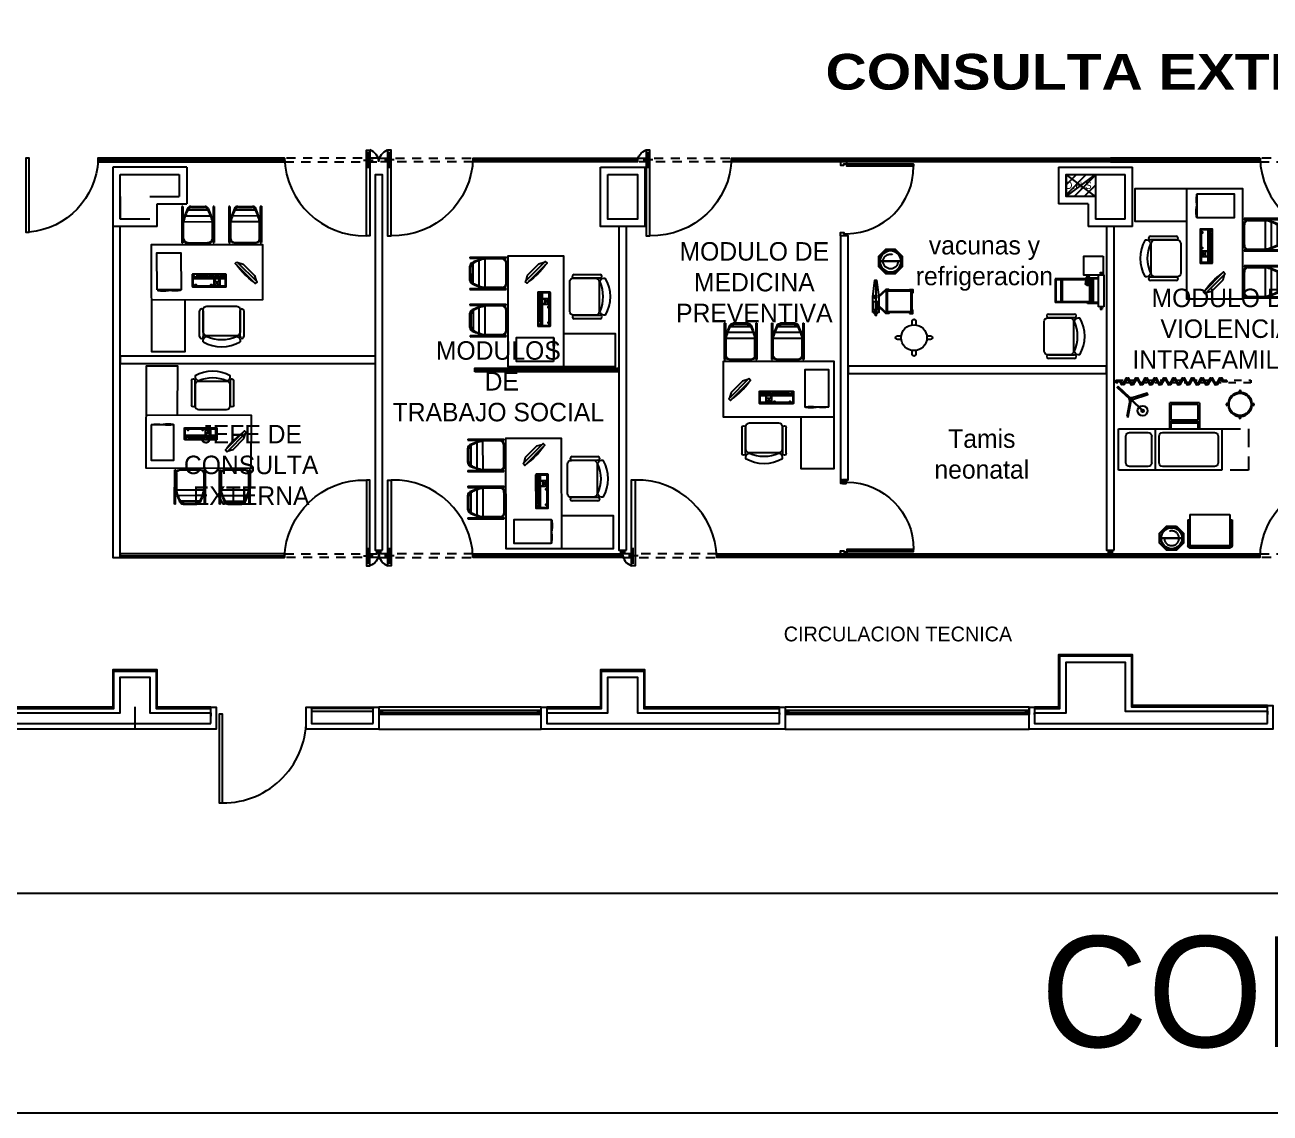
# Model space of a CAD drawing. Header units: millimetres. Extents: x 2523 to 2756, y 378 to 482.
# Drawn here: x 2553.89 to 2570.74, y 378.27 to 392.99 of the extents above; entities that cross this region are included whole.
import ezdxf

# ---------------------------------------------------------------- set-up
doc = ezdxf.new("R2010")
doc.units = ezdxf.units.MM
for name, pattern in [('DASHED', [0.75, 0.5, -0.25]), ('HIDDE50', [0.08, 0.05, -0.03]), ('HIDDEN', [0.375, 0.25, -0.125]), ('HIDDEN2', [0.1875, 0.125, -0.0625])]:
    doc.linetypes.add(name, pattern=pattern)
doc.layers.get('Defpoints').update_dxf_attribs({"color": 8})
for name, color, linetype in [('CANCEL', 6, 'Continuous'), ('MOBILIARIO', 161, 'Continuous'), ('MS', 8, 'Continuous')]:
    doc.layers.add(name, color=color, linetype=linetype)
doc.styles.add('ROMANS', font='romans.shx')
doc.styles.add('STYLE1', font='GOTHIC.TTF')
doc.styles.add('STYLE2', font='GOTHIC.TTF')
doc.styles.add('TEXTOS', font='')
doc.styles.get('TEXTOS').set_extended_font_data('Arial Black')
pattern_1 = [(45.0000016, (3564.86252, -2913.65428), (-0.0673519228, 0.067351919), [])]

# ---------------------------------------------------------------- blocks, each defined once
blk = doc.blocks.new('PP3')
at = {"layer": 'CANCEL'}
blk.add_line((-1.275, 0), (-1.275, 0.05), dxfattribs=at)
at = {"layer": 'CANCEL', "color": 252}
for p, q in [((-0.209, 0.025), (-0.078, 0.025)), ((-0.144, 0.134), (-0.144, -0.084))]:
    blk.add_line(p, q, dxfattribs=at)
at = {"layer": 'CANCEL', "color": 252, "linetype": 'HIDDEN2'}
blk.add_lwpolyline([(0, 0.05), (-1.275, 0.05), (-1.275, 0), (0, 0)], close=True, dxfattribs=at)
at = {"layer": 'CANCEL'}
blk.add_lwpolyline([(-0.12, 0.16), (-0.12, -1), (-0.168, -1), (-0.168, 0.16), (-0.12, 0.16), (-0.12, -0.99)], dxfattribs=at)
blk.add_circle((-0.144, 0.025), 0.00483, dxfattribs=at)
for centre, radius, start, end in [((-0.196, 0.079), 1.079, 181.5376, 271.514), ((-0.177, -0.007), 0.177, 2.4258, 71.2368)]:
    blk.add_arc(centre, radius, start, end, dxfattribs=at)
blk = doc.blocks.new('KK')
at = {"layer": 'CANCEL'}
blk.add_lwpolyline([(-0.025, -0.05), (-0.025, 0), (0.025, 0), (0.025, -0.05)], close=True, dxfattribs=at)
blk.add_solid([(-0.025, -0.05), (-0.025, 0), (0.025, -0.05), (0.025, 0)], dxfattribs=at)
blk = doc.blocks.new('MPASTEUR')
at = {"layer": 'MOBILIARIO'}
for p, q in [((0, -0.275), (0, 0.275)), ((0.015, -0.275), (0.015, 0.275)), ((0.375, 0.3), (0.025, 0.3)), ((0.375, 0.285), (0.025, 0.285)), ((0.03, -0.27), (0.03, 0.27)), ((0.45, 0.27), (0.03, 0.27)), ((0.375, 0.27), (0.375, 0.3)), ((0.45, -0.27), (0.45, 0.27)), ((0.375, -0.285), (0.025, -0.285)), ((0.375, -0.3), (0.025, -0.3)), ((0.45, -0.27), (0.03, -0.27)), ((0.375, -0.3), (0.375, -0.27))]:
    blk.add_line(p, q, dxfattribs=at)
for centre, radius, start, end in [((0.025, 0.275), 0.025, 90, 180), ((0.025, 0.275), 0.01, 90, 180), ((0.025, -0.275), 0.025, 180, 270), ((0.025, -0.275), 0.01, 180, 270)]:
    blk.add_arc(centre, radius, start, end, dxfattribs=at)
blk = doc.blocks.new('CUBETA')
for p, q in [((-0.147, 0.002), (0.148, 0.002)), ((-0.147, -0.002), (0.148, -0.002))]:
    blk.add_line(p, q)
for points in [[(-0.066, 0.162), (-0.161, 0.067), (-0.161, -0.067), (-0.066, -0.161), (0.068, -0.161), (0.163, -0.067), (0.163, 0.067), (0.068, 0.162)], [(-0.065, 0.16), (-0.159, 0.066), (-0.159, -0.066), (-0.065, -0.159), (0.067, -0.159), (0.161, -0.066), (0.161, 0.066), (0.067, 0.16)]]:
    blk.add_lwpolyline(points, close=True)
blk.add_circle((0, 0), 0.147)
at = {"linetype": 'DASHED'}
blk.add_circle((0, 0), 0.1, dxfattribs=at)
for start, end in [(1.0052, 178.9948), (181.0052, 358.9948)]:
    blk.add_arc((0, 0), 0.142, start, end)
blk = doc.blocks.new('35670106')
for p, q in [((-0.02, 0.017), (-0.033, -0.006)), ((-0.003, 0.005), (0.165, 0.118)), ((0, 0), (0.168, 0.113)), ((0, 0.017), (0.004, 0.01)), ((0.008, 0.005), (0.014, -0.005)), ((0.005, -0.022), (-0.023, -0.023))]:
    blk.add_line(p, q)
for points in [[(-0.02, 0.237), (0, 0.237), (0, 0.017), (-0.02, 0.017)], [(-0.205, -0.144), (-0.216, -0.128), (-0.033, -0.006), (-0.023, -0.023)], [(0.005, -0.022), (0.014, -0.004), (0.206, -0.106), (0.197, -0.124)]]:
    blk.add_lwpolyline(points, close=True)
for centre, radius in [((-0.01, -0.003), 0.0102), ((0.177, 0.123), 0.0131)]:
    blk.add_circle(centre, radius)
for centre, radius, start, end in [((0.177, 0.123), 0.0679, 216.7659, 211.9695), ((0.178, 0.123), 0.0174, 223.7468, 204.9465)]:
    blk.add_arc(centre, radius, start, end)
blk = doc.blocks.new('MESUN')
at = {"layer": 'MOBILIARIO'}
for p, q in [((0, 1.76), (-0.56, 1.76)), ((-0.56, 1.76), (-0.56, 0.36)), ((0, 0.36), (0, 1.76)), ((-0.51, 1.61), (-0.51, 1.36)), ((-0.1, 1.66), (-0.46, 1.66)), ((-0.05, 1.36), (-0.05, 1.61)), ((0, 1.26), (-0.56, 1.26)), ((-0.1, 1.31), (-0.46, 1.31)), ((-0.1, 1.21), (-0.46, 1.21)), ((-0.56, 1.065), (-0.91, 1.065)), ((-0.91, 0.665), (-0.91, 1.065)), ((-0.68, 1.045), (-0.89, 1.045)), ((-0.89, 0.685), (-0.89, 1.045)), ((-0.68, 1.045), (-0.68, 0.685)), ((-0.66, 1.065), (-0.66, 0.665)), ((-0.56, 1.045), (-0.64, 1.045)), ((-0.64, 1.045), (-0.64, 0.685)), ((-0.51, 1.16), (-0.51, 0.46)), ((-0.05, 0.46), (-0.05, 1.16)), ((-0.89, 0.685), (-0.68, 0.685)), ((-0.64, 0.685), (-0.56, 0.685)), ((-0.91, 0.665), (-0.56, 0.665)), ((-0.56, 0.36), (0, 0.36)), ((-0.46, 0.41), (-0.1, 0.41))]:
    blk.add_line(p, q, dxfattribs=at)
at = {"layer": 'MOBILIARIO', "linetype": 'HIDDEN'}
for p, q in [((-0.56, 0.36), (-0.56, 0)), ((0, 0), (0, 0.36)), ((-0.56, 0), (0, 0))]:
    blk.add_line(p, q, dxfattribs=at)
at = {"layer": 'MOBILIARIO'}
for centre, start, end in [((-0.46, 1.61), 90, 180), ((-0.1, 1.61), 0, 90), ((-0.46, 1.36), 180, 270), ((-0.1, 1.36), 270, 0), ((-0.46, 1.16), 90, 180), ((-0.1, 1.16), 0, 90), ((-0.46, 0.46), 180, 270), ((-0.1, 0.46), 270, 0)]:
    blk.add_arc(centre, 0.05, start, end, dxfattribs=at)
blk = doc.blocks.new('Banco giratorio')
at = {"layer": 'MOBILIARIO'}
for p, q in [((-0.025, 0.312), (-0.025, 0.339)), ((0, 0.312), (0, 0.339)), ((-0.162, 0.175), (-0.189, 0.175)), ((0.137, 0.175), (0.164, 0.175)), ((-0.162, 0.15), (-0.189, 0.15)), ((-0.025, 0.013), (-0.025, -0.013)), ((0, 0.013), (0, -0.013)), ((0.137, 0.15), (0.164, 0.15))]:
    blk.add_line(p, q, dxfattribs=at)
blk.add_circle((-0.012, 0.163), 0.15, dxfattribs=at)
for centre, radius, start, end in [((-0.012, 0.339), 0.0125, 0, 180), ((-0.189, 0.163), 0.0125, 90, 270), ((-0.012, 0.163), 0.163, 94.386, 175.614), ((-0.012, 0.163), 0.163, 4.386, 85.614), ((0.164, 0.163), 0.0125, 270, 90), ((-0.012, 0.163), 0.163, 184.386, 265.614), ((-0.012, 0.163), 0.163, 274.386, 355.614), ((-0.012, -0.013), 0.0125, 180, 0)]:
    blk.add_arc(centre, radius, start, end, dxfattribs=at)
blk = doc.blocks.new('511.836.0295')
for p, q in [((-0.05, -0.139), (-0.05, 0.211)), ((0, 0.211), (0, -0.139)), ((0.5, -0.139), (0.5, 0.211)), ((0.55, 0.211), (0.55, -0.139))]:
    blk.add_line(p, q)
for points in [[(0.05, 0.211, -0.414214), (0, 0.261), (0, 0.282)], [(0.5, 0.282), (0.5, 0.261, -0.414214), (0.45, 0.211)]]:
    blk.add_lwpolyline(points, format="xyb")
blk.add_lwpolyline([(0.45, -0.2), (0.05, -0.2, -0.414214), (0, -0.15), (0, 0.15, -0.414214), (0.05, 0.2), (0.45, 0.2, -0.414214), (0.5, 0.15), (0.5, -0.15, -0.414214)], format="xyb", close=True)
for centre, radius, start, end in [((0.25, -0.145), 0.495, 59.6754, 120.3246), ((-0.025, 0.211), 0.025, 0, 180), ((0.25, -0.242), 0.495, 66.1767, 113.8233), ((0.525, 0.211), 0.025, 0, 180), ((-0.025, -0.139), 0.025, 180, 0), ((0.525, -0.139), 0.025, 180, 0)]:
    blk.add_arc(centre, radius, start, end)
blk = doc.blocks.new('COMPU-B')
for p, q in [((372.676, 223.735), (372.523, 223.581)), ((372.748, 223.755), (372.676, 223.735)), ((372.523, 223.581), (372.502, 223.509))]:
    blk.add_line(p, q)
for points in [[(372.761, 223.768), (372.49, 223.496), (372.514, 223.472), (372.786, 223.743)], [(372.992, 223.573), (372.992, 223.55), (372.917, 223.55), (372.917, 223.573)], [(372.992, 223.538), (372.992, 223.443), (372.917, 223.443), (372.917, 223.538)], [(373.062, 223.573), (373.062, 223.55), (373.002, 223.55), (373.002, 223.573)], [(373.062, 223.538), (373.062, 223.498), (373.002, 223.498), (373.002, 223.538)], [(373.042, 223.46), (373.062, 223.46), (373.062, 223.443), (373.002, 223.443), (373.002, 223.46), (373.022, 223.46), (373.022, 223.478), (373.042, 223.478)], [(373.147, 223.573), (373.147, 223.55), (373.072, 223.55), (373.072, 223.573)], [(373.357, 223.443), (373.327, 223.443), (373.327, 223.46), (373.312, 223.46), (373.312, 223.443), (373.117, 223.443), (373.117, 223.46), (373.102, 223.46), (373.102, 223.443), (373.072, 223.443), (373.072, 223.538), (373.357, 223.538)], [(373.231, 223.573), (373.231, 223.55), (373.156, 223.55), (373.156, 223.573)], [(373.314, 223.573), (373.314, 223.55), (373.239, 223.55), (373.239, 223.573)], [(373.357, 223.573), (373.357, 223.55), (373.334, 223.55), (373.334, 223.573)]]:
    blk.add_lwpolyline(points, close=True)
blk.add_lwpolyline([(373.367, 223.433, -0.414214), (373.362, 223.428), (372.912, 223.428, -0.414214), (372.907, 223.433), (372.907, 223.593, -0.414214), (372.912, 223.598), (373.362, 223.598, -0.414214), (373.367, 223.593)], format="xyb", close=True)
blk.add_arc((371.93, 224.327), 1.031, 305.9746, 324.0254)
blk = doc.blocks.new('SILLAFAC')
for p, q in [((0.126, 0.22), (-0.364, 0.22)), ((-0.364, 0.22), (-0.364, 0.205)), ((0.126, 0.205), (-0.364, 0.205)), ((-0.082, 0.205), (-0.314, 0.205)), ((-0.082, 0.205), (-0.314, 0.205)), ((-0.314, 0.195), (-0.08, 0.195)), ((-0.08, 0.195), (-0.08, -0.195)), ((0, 0.171), (0, -0.171)), ((0.126, 0.205), (0.126, 0.22)), ((-0.364, 0.155), (-0.364, -0.155)), ((-0.364, 0.155), (-0.364, 0.135)), ((0.08, 0.135), (0.08, -0.135)), ((0.111, 0.089), (0.111, -0.089)), ((0.126, 0.098), (0.126, -0.098)), ((0.126, -0.205), (-0.364, -0.205)), ((-0.364, -0.205), (-0.364, -0.22)), ((0.126, -0.22), (-0.364, -0.22)), ((-0.314, -0.195), (-0.08, -0.195)), ((-0.082, -0.205), (-0.314, -0.205)), ((0.126, -0.22), (0.126, -0.205))]:
    blk.add_line(p, q)
for centre, radius, start, end in [((-0.314, 0.155), 0.05, 90, 180), ((-0.304, 0.136), 0.0594, 99.0812, 181.3077), ((-0.323, -0.794), 1.027, 65.8862, 76.4075), ((-0.244, -0.49), 0.705, 62.1983, 76.5409), ((0.061, 0.089), 0.05, 0, 62.1983), ((0.076, 0.098), 0.05, 0, 65.8862), ((-0.304, -0.136), 0.0594, 178.6923, 260.9188), ((-0.314, -0.155), 0.05, 180, 270), ((-0.323, 0.794), 1.027, 283.5925, 294.1138), ((-0.244, 0.49), 0.705, 283.4591, 297.8017), ((0.061, -0.089), 0.05, 297.8017, 0), ((0.076, -0.098), 0.05, 294.1138, 0)]:
    blk.add_arc(centre, radius, start, end)
blk = doc.blocks.new('18830057')
blk.add_lwpolyline([(0, -0.5), (0, 0), (0.325, 0), (0.325, -0.5)], close=True)
at = {"color": 8}
for points in [[(0.01, -0.5), (0.01, -0.5075), (0.045, -0.5075)], [(0.12, -0.5075), (0.155, -0.5075), (0.155, -0.5)], [(0.205, -0.5075), (0.17, -0.5075), (0.17, -0.5)], [(0.315, -0.5), (0.315, -0.5075), (0.28, -0.5075)]]:
    blk.add_lwpolyline(points, dxfattribs=at)
for points in [[(0.12, -0.5025), (0.045, -0.5025), (0.045, -0.5125), (0.12, -0.5125)], [(0.205, -0.5025), (0.28, -0.5025), (0.28, -0.5125), (0.205, -0.5125)]]:
    blk.add_lwpolyline(points, close=True, dxfattribs=at)
blk = doc.blocks.new('ESCMED1')
at = {"layer": 'MOBILIARIO'}
blk.add_lwpolyline([(-0.45, 0.75), (-0.45, 1.45), (0, 1.45), (0, 0), (-1.5, 0), (-1.5, 0.75), (0, 0.75)], dxfattribs=at)
at = {"layer": 'MOBILIARIO', "extrusion": (0, 0, -1), "xscale": -1, "zscale": -1}
blk.add_blockref('511.836.0295', (1.198, 1.034), dxfattribs=at)
at = {"layer": 'MOBILIARIO', "xscale": -1, "rotation": 180.0000434723678}
blk.add_blockref('COMPU-B', (-373.917, 224), dxfattribs=at)
at = {"layer": 'MOBILIARIO'}
for name, p, rotation in [('18830057', (-0.073, 0.112), 179.9978167563688), ('SILLAFAC', (-1.267, -0.39), 270.000000000026), ('SILLAFAC', (-0.629, -0.39), 270.000000000026)]:
    blk.add_blockref(name, p, dxfattribs=dict(at, rotation=rotation))
blk = doc.blocks.new('CORT')
for points in [[(0.06, 0.008), (0.01, 0.008), (0.01, -0.007), (0.069, -0.007), (0.096, 0.04), (0.083, 0.047)], [(0.159, -0.04), (0.109, 0.047), (0.096, 0.04), (0.146, -0.047)], [(0.159, -0.04), (0.209, 0.047), (0.222, 0.04), (0.172, -0.047)], [(0.285, -0.04), (0.235, 0.047), (0.222, 0.04), (0.272, -0.047)], [(0.285, -0.04), (0.335, 0.047), (0.348, 0.04), (0.298, -0.047)], [(0.411, -0.04), (0.361, 0.047), (0.348, 0.04), (0.398, -0.047)], [(0.411, -0.04), (0.461, 0.047), (0.474, 0.04), (0.424, -0.047)], [(0.537, -0.04), (0.487, 0.047), (0.474, 0.04), (0.524, -0.047)], [(0.537, -0.04), (0.587, 0.047), (0.6, 0.04), (0.55, -0.047)], [(0.663, -0.04), (0.613, 0.047), (0.6, 0.04), (0.65, -0.047)], [(0.663, -0.04), (0.713, 0.047), (0.726, 0.04), (0.676, -0.047)], [(0.789, -0.04), (0.739, 0.047), (0.726, 0.04), (0.776, -0.047)], [(0.789, -0.04), (0.839, 0.047), (0.852, 0.04), (0.802, -0.047)], [(0.915, -0.04), (0.865, 0.047), (0.852, 0.04), (0.902, -0.047)], [(0.915, -0.04), (0.965, 0.047), (0.978, 0.04), (0.928, -0.047)], [(1.041, -0.04), (0.991, 0.047), (0.978, 0.04), (1.028, -0.047)], [(1.041, -0.04), (1.091, 0.047), (1.104, 0.04), (1.054, -0.047)], [(1.167, -0.04), (1.117, 0.047), (1.104, 0.04), (1.154, -0.047)], [(1.167, -0.04), (1.217, 0.047), (1.23, 0.04), (1.18, -0.047)], [(1.293, -0.04), (1.243, 0.047), (1.23, 0.04), (1.28, -0.047)], [(1.293, -0.04), (1.343, 0.047), (1.356, 0.04), (1.306, -0.047)], [(1.419, -0.04), (1.369, 0.047), (1.356, 0.04), (1.406, -0.047)], [(1.454, -0.007), (1.504, -0.007), (1.504, 0.008), (1.446, 0.008), (1.419, -0.04), (1.432, -0.047)]]:
    blk.add_lwpolyline(points, close=True)
blk = doc.blocks.new('51306A1J')
for points in [[(-0.025, 0.173), (-0.025, 0.224, -1.028252), (0.025, 0.224), (0.025, 0.173)], [(-0.173, -0.025), (-0.224, -0.025, -1.028252), (-0.224, 0.025), (-0.173, 0.025)], [(0.173, 0.025), (0.224, 0.025, -1.028252), (0.224, -0.025), (0.173, -0.025)], [(0.025, -0.173), (0.025, -0.224, -1.028252), (-0.025, -0.224), (-0.025, -0.173)]]:
    blk.add_lwpolyline(points, format="xyb")
blk.add_circle((0, 0), 0.175)
at = {"style": 'ROMANS'}
for tag, p, flags in [('CLAVEPLANO', (-0.076, -0.116), 4), ('CLAVEIMSS', (-0.075, -0.259), 3), ('DESCRIPCION', (-0.075, -0.421), 3), ('LOCAL', (-0.07, -0.571), 5)]:
    blk.add_attdef(tag, p, '', height=0.1, dxfattribs=dict(at, flags=flags))
blk = doc.blocks.new('51313A1J')
for p, q in [((0.334, -0.04), (-0.153, -0.04)), ((-0.016, -0.08), (-0.106, -0.18)), ((0.106, -0.055), (0.106, -0.025)), ((0.106, -0.08), (0.196, -0.18)), ((-0.106, -0.53), (-0.106, -0.18)), ((0.196, -0.18), (-0.106, -0.18)), ((0.196, -0.53), (0.196, -0.18)), ((0.196, -0.53), (-0.106, -0.53))]:
    blk.add_line(p, q)
for points in [[(-0.106, 0), (0.106, 0), (0.334, -0.028), (0.334, -0.052), (0.106, -0.08), (-0.106, -0.08), (-0.106, -0.055), (-0.09, -0.055), (-0.09, -0.025), (-0.106, -0.025)], [(0.045, -0.01), (0.045, -0.07), (-0.066, -0.07), (-0.066, -0.01)], [(0.09, -0.055), (0.121, -0.055), (0.121, -0.025), (0.09, -0.025)], [(-0.093, -0.518), (0.184, -0.518), (0.184, -0.193), (-0.093, -0.193)]]:
    blk.add_lwpolyline(points, close=True)
for points in [[(-0.121, -0.045), (-0.147, -0.045), (-0.147, -0.035), (-0.121, -0.035)], [(-0.106, -0.055), (-0.121, -0.055), (-0.121, -0.025), (-0.106, -0.025)], [(-0.106, -0.215), (-0.116, -0.215), (-0.116, -0.176), (-0.029, -0.08)], [(0.196, -0.215), (0.206, -0.215), (0.206, -0.176), (0.118, -0.079)], [(-0.106, -0.495), (-0.116, -0.495)], [(-0.116, -0.495), (-0.116, -0.54), (-0.071, -0.54), (-0.071, -0.53)], [(0.206, -0.495), (0.206, -0.54), (0.161, -0.54), (0.161, -0.53)], [(0.196, -0.495), (0.206, -0.495)]]:
    blk.add_lwpolyline(points)
at = {"style": 'ROMANS'}
for tag, p, flags in [('CLAVEPLANO', (-0.093, -0.498), 4), ('CLAVEIMSS', (-0.093, -0.641), 3), ('DESCRIPCION', (-0.093, -0.802), 3), ('LOCALIMSS', (-0.088, -0.952), 5), ('LOCAL', (-0.088, -1.093), 5), ('AREA', (-0.088, -1.226), 5)]:
    blk.add_attdef(tag, p, '', height=0.1, dxfattribs=dict(at, flags=flags))
blk = doc.blocks.new('REPTMUES')
at = {"layer": 'MOBILIARIO'}
for p, q in [((-0.2175, -0.07), (-0.2175, 0)), ((-0.2175, 0), (0.2175, 0)), ((0.2175, 0), (0.2175, -0.07)), ((-0.2375, -0.02), (-0.2475, -0.02)), ((-0.2475, -0.05), (-0.2475, -0.02)), ((-0.2375, -0.05), (-0.2475, -0.05)), ((-0.2375, -0.05), (-0.2375, -0.02)), ((-0.2175, -0.03), (-0.2375, -0.03)), ((-0.2175, -0.04), (-0.2375, -0.04)), ((0.2175, -0.07), (-0.2175, -0.07)), ((-0.17, -0.07), (-0.17, -0.22)), ((-0.16, -0.07), (-0.16, -0.66)), ((0.16, -0.14), (-0.16, -0.14)), ((0.16, -0.15), (-0.16, -0.15)), ((0.16, -0.16), (-0.16, -0.16)), ((0.16, -0.07), (0.16, -0.66)), ((0.17, -0.07), (0.17, -0.22)), ((0.2175, -0.03), (0.2375, -0.03)), ((0.2175, -0.04), (0.2375, -0.04)), ((0.2375, -0.05), (0.2375, -0.02)), ((0.2375, -0.02), (0.2475, -0.02)), ((0.2375, -0.05), (0.2475, -0.05)), ((0.2475, -0.05), (0.2475, -0.02)), ((-0.16, -0.22), (-0.17, -0.22)), ((0.16, -0.17), (-0.16, -0.17)), ((0.16, -0.18), (-0.16, -0.18)), ((-0.15, -0.19), (-0.15, -0.565)), ((0.15, -0.19), (-0.15, -0.19)), ((0.15, -0.19), (0.15, -0.565)), ((0.17, -0.22), (0.16, -0.22)), ((-0.16, -0.66), (0.16, -0.66)), ((-0.15, -0.565), (0.15, -0.565)), ((-0.15, -0.58), (-0.15, -0.65)), ((-0.15, -0.58), (0.15, -0.58)), ((-0.15, -0.65), (0.15, -0.65)), ((0.15, -0.58), (0.15, -0.65))]:
    blk.add_line(p, q, dxfattribs=at)
blk = doc.blocks.new('31380056')
for p, q in [((0.171, -0.37), (0.178, -0.297)), ((0.176, -0.318), (0.234, -0.318)), ((0.192, -0.26), (0.192, -0.28)), ((0.197, -0.28), (0.213, -0.28)), ((0.218, -0.26), (0.218, -0.28)), ((0.232, -0.297), (0.239, -0.37)), ((0.171, -0.378), (0.239, -0.378)), ((0.172, -0.358), (0.238, -0.358)), ((0.174, -0.338), (0.236, -0.338)), ((0.219, -0.392), (0.191, -0.392))]:
    blk.add_line(p, q)
blk.add_lwpolyline([(0, 0), (0, -0.26), (0.26, -0.26), (0.26, 0)], close=True)
for centre, start, end in [((0.197, -0.3), 90, 171.8699), ((0.213, -0.3), 8.1301, 90), ((0.191, -0.372), 171.8699, 270), ((0.219, -0.372), 270, 8.1301)]:
    blk.add_arc(centre, 0.02, start, end)
blk = doc.blocks.new('P100')
at = {"color": 2}
blk.add_lwpolyline([(0.032, 0.988), (0.032, 0.085), (0.032, 0.988), (0.059, 0.988), (0.059, 0.085), (0.032, 0.085)], close=True, dxfattribs=at)
for points in [[(0, 0.016), (0, 0), (0.043, 0), (0.043, 0.044), (0.028, 0.044), (0.028, 0.085), (0, 0.085), (0, 0.068)], [(1, 0.016), (1, 0), (0.957, 0), (0.957, 0.044), (0.972, 0.044), (0.972, 0.085), (1, 0.085), (1, 0.068)]]:
    blk.add_lwpolyline(points, dxfattribs=at)
at = {"color": 8}
blk.add_arc((0.061, 0.077), 0.911, 0.5211, 90.1059, dxfattribs=at)
blk = doc.blocks.new('PK100')
at = {"layer": 'CANCEL'}
blk.add_lwpolyline([(-0.978, -0.025), (-0.978, 0.975), (-0.931, 0.975), (-0.931, -0.025), (-0.978, -0.025), (-0.978, 0.965)], dxfattribs=at)
blk.add_arc((-1.019, -0.041), 1.02, 2.3148, 85.014, dxfattribs=at)
blk = doc.blocks.new('PK120')
at = {"layer": 'CANCEL'}
blk.add_lwpolyline([(1.178, -0.025), (1.178, 1.175), (1.131, 1.175), (1.131, -0.025), (1.178, -0.025), (1.178, 1.165)], dxfattribs=at)
blk.add_arc((1.124, 0.05), 1.125, 89.6506, 182.5573, dxfattribs=at)

msp = doc.modelspace()

# ---------------------------------------------------------------- hatches: boundary and pattern name
h = msp.add_hatch()
h.set_pattern_fill('ANSI31', color=256, scale=0.03, angle=-720, style=0)
h.set_pattern_definition(pattern_1)
h.paths.add_polyline_path([(2568.3817, 390.6678), (2567.9817, 390.6678), (2567.9817, 390.9678), (2568.3817, 390.9678)])
h = msp.add_hatch()
h.set_pattern_fill('ANSI31', color=256, scale=0.03, angle=-720, style=0)
h.set_pattern_definition(pattern_1)
h.paths.add_polyline_path([(2568.3817, 390.6678), (2567.9817, 390.6678), (2567.9817, 390.9678), (2568.3817, 390.9678)])

# ---------------------------------------------------------------- linework, layer by layer
for p, q in [((2554.8817, 391.1628), (2557.4067, 391.1628)), ((2559.9567, 391.1628), (2562.1836, 391.1632)), ((2563.4567, 391.1624), (2568.5817, 391.1622)), ((2570.6067, 391.1621), (2568.5817, 391.1622)), ((2556.0817, 391.0678), (2555.0817, 391.0678)), ((2555.0817, 391.0678), (2555.0817, 390.2629)), ((2555.1817, 390.9678), (2555.9817, 390.9678)), ((2555.9817, 390.9678), (2555.9817, 390.6678)), ((2556.0817, 391.0678), (2556.0817, 390.5678)), ((2567.8817, 391.0678), (2568.8817, 391.0678)), ((2567.8817, 391.0678), (2567.8817, 390.5678)), ((2567.9817, 390.6678), (2568.3818, 390.9678)), ((2568.3818, 390.6678), (2567.9817, 390.9678)), ((2567.9817, 390.6678), (2568.3818, 390.9678)), ((2568.3818, 390.6678), (2567.9817, 390.9678)), ((2567.9817, 390.9678), (2567.9817, 390.6678)), ((2567.9817, 390.9678), (2568.7817, 390.9678)), ((2568.7817, 390.3629), (2568.7817, 390.9678)), ((2568.8817, 390.2629), (2568.8817, 391.0678)), ((2555.1817, 390.6678), (2555.1817, 390.3629)), ((2555.5817, 390.6678), (2555.9817, 390.6678)), ((2568.3817, 390.6678), (2567.9817, 390.6678)), ((2568.3817, 390.6678), (2568.3817, 390.3629)), ((2555.6817, 390.5678), (2556.0817, 390.5678)), ((2555.6817, 390.2629), (2555.6817, 390.5678)), ((2568.2817, 390.5678), (2567.8817, 390.5678)), ((2568.2817, 390.5678), (2568.2817, 390.2629)), ((2555.5817, 390.3629), (2555.1817, 390.3629)), ((2568.7817, 390.3629), (2568.3817, 390.3629)), ((2555.6817, 390.2629), (2555.0817, 390.2629)), ((2568.8817, 390.2629), (2568.2817, 390.2629)), ((2558.6317, 388.5081), (2555.1817, 388.5081)), ((2555.1817, 388.5081), (2555.1817, 388.4081)), ((2555.1817, 388.4081), (2558.6317, 388.4081)), ((2559.9817, 388.3219), (2561.9317, 388.3222)), ((2555.1817, 385.808), (2557.4064, 385.8076)), ((2561.9817, 385.808), (2559.957, 385.8076)), ((2570.6069, 385.808), (2563.257, 385.8078)), ((2567.8817, 384.4679), (2568.8829, 384.4679)), ((2555.3817, 383.7629), (2555.3817, 383.4629)), ((2558.6817, 383.6879), (2560.8805, 383.6879)), ((2564.1805, 383.6879), (2567.4817, 383.6879))]:
    msp.add_line(p, q)
at = {"linetype": 'Continuous'}
msp.add_lwpolyline([(2554.8817, 391.1378), (2557.4067, 391.1378), (2557.4067, 391.1878), (2554.8817, 391.1878)], close=True, dxfattribs=at)
for points in [[(2559.9567, 391.1378), (2559.9567, 391.1878), (2562.1817, 391.1881), (2562.1817, 391.1381), (2559.9567, 391.1378)], [(2563.4567, 391.1378), (2563.4567, 391.1878), (2568.5817, 391.1879), (2568.5817, 391.1378), (2563.4567, 391.1378)], [(2570.6067, 391.1378), (2570.6067, 391.1875), (2568.5817, 391.1879), (2568.5817, 391.1378), (2570.6067, 391.1378)], [(2558.7317, 385.8824), (2558.7317, 390.9624), (2558.6317, 390.9624), (2558.6317, 385.8824)], [(2561.6817, 391.0678), (2562.2817, 391.0678), (2562.2817, 390.2629), (2561.6817, 390.2629)], [(2561.7817, 390.9678), (2562.1817, 390.9678), (2562.1817, 390.3629), (2561.7817, 390.3629)], [(2562.0317, 385.8828), (2562.0317, 390.2629), (2561.9317, 390.2629), (2561.9317, 385.8828)], [(2564.9317, 390.1378), (2564.9317, 386.8329), (2565.0317, 386.8329), (2565.0317, 390.1378)], [(2568.6317, 385.8828), (2568.6317, 390.2629), (2568.5317, 390.2629), (2568.5317, 385.8828)], [(2559.9817, 388.2969), (2559.9817, 388.3469), (2561.9317, 388.3472), (2561.9317, 388.2972), (2559.9817, 388.2969)], [(2568.5317, 388.3733), (2565.0317, 388.3733), (2565.0317, 388.2733), (2568.5317, 388.2733)], [(2555.1817, 385.833), (2555.1817, 385.783), (2557.4064, 385.7826), (2557.4064, 385.8326), (2555.1817, 385.833)], [(2561.9817, 385.833), (2561.9817, 385.783), (2559.957, 385.7826), (2559.957, 385.8326), (2561.9817, 385.833)], [(2570.6069, 385.833), (2570.6069, 385.783), (2563.257, 385.7828), (2563.257, 385.8328), (2570.6069, 385.833)], [(2556.4067, 383.5379), (2556.4067, 383.7579), (2556.4817, 383.7579), (2556.4817, 383.4629), (2553.1817, 383.4629), (2553.1817, 383.7579), (2553.2567, 383.7579), (2553.2567, 383.5379)], [(2558.6067, 383.5379), (2558.6067, 383.7579), (2558.6817, 383.7579), (2558.6817, 383.4629), (2557.6979, 383.4629), (2557.6979, 383.7579), (2557.7729, 383.7579), (2557.7729, 383.5379)], [(2557.7729, 383.7429), (2557.7729, 383.7579), (2558.6067, 383.7579), (2558.6067, 383.7429)], [(2558.6817, 383.4629), (2560.8805, 383.4629), (2560.8805, 383.7579), (2558.6817, 383.7579)], [(2558.6817, 383.7129), (2558.6817, 383.6629), (2558.7317, 383.6629), (2558.7317, 383.7129)], [(2558.6817, 383.6629), (2560.8805, 383.6629), (2560.8805, 383.7129), (2558.6817, 383.7129)], [(2560.8305, 383.7129), (2560.8305, 383.6629), (2560.8805, 383.6629), (2560.8805, 383.7129)], [(2564.1055, 383.5379), (2564.1055, 383.7579), (2564.1805, 383.7579), (2564.1805, 383.4629), (2560.8805, 383.4629), (2560.8805, 383.7579), (2560.9555, 383.7579), (2560.9555, 383.5379)], [(2564.1805, 383.4629), (2567.4817, 383.4629), (2567.4817, 383.7579), (2564.1805, 383.7579)], [(2564.1805, 383.7129), (2564.1805, 383.6629), (2564.2305, 383.6629), (2564.2305, 383.7129)], [(2564.1805, 383.6629), (2567.4817, 383.6629), (2567.4817, 383.7129), (2564.1805, 383.7129)], [(2567.4317, 383.7129), (2567.4317, 383.6629), (2567.4817, 383.6629), (2567.4817, 383.7129)], [(2570.7067, 383.5379), (2570.7067, 383.7804), (2570.7817, 383.7804), (2570.7817, 383.4629), (2567.4817, 383.4629), (2567.4817, 383.7579), (2567.5567, 383.7579), (2567.5567, 383.5379)]]:
    msp.add_lwpolyline(points, close=True)
for points in [[(2555.0817, 390.9678), (2555.0817, 385.783), (2555.1817, 385.783), (2555.1817, 390.2629)], [(2555.1817, 390.3629), (2555.1817, 390.9678)], [(2568.3817, 390.6678), (2567.9817, 390.6678), (2567.9817, 390.9678), (2568.3817, 390.9678), (2568.3817, 390.6678)], [(2568.3817, 390.6678), (2567.9817, 390.6678), (2567.9817, 390.9678), (2568.3817, 390.9678), (2568.3817, 390.6678)], [(2570.7067, 383.7804), (2568.8829, 383.7804), (2568.8829, 384.4679), (2567.8817, 384.4678), (2567.8817, 383.7579), (2567.5567, 383.7579)], [(2567.5567, 383.7429), (2567.8967, 383.7429), (2567.8967, 384.4528), (2568.8679, 384.4528), (2568.8679, 383.7654), (2570.7067, 383.7654)], [(2556.4067, 383.7579), (2555.6817, 383.7579), (2555.6817, 384.2629), (2555.0817, 384.2629), (2555.0817, 383.7579), (2553.2567, 383.7579), (2553.2567, 383.7429), (2553.2717, 383.7429), (2553.2717, 383.7429), (2555.0967, 383.7429), (2555.0967, 384.2479), (2555.6667, 384.2479), (2555.6667, 383.7429), (2556.4067, 383.7429)], [(2564.1055, 383.7579), (2564.1055, 383.7579), (2562.2817, 383.7579), (2562.2817, 384.2629), (2561.6817, 384.2629), (2561.6817, 383.7579), (2560.9555, 383.7579)], [(2560.9555, 383.7429), (2561.6967, 383.7429), (2561.6967, 384.2479), (2562.2667, 384.2479), (2562.2667, 383.7429), (2564.1055, 383.7429)], [(2567.5567, 383.6604), (2567.5567, 383.6829), (2567.9818, 383.6829), (2567.9818, 384.3678), (2568.7829, 384.3678), (2568.7829, 383.7054), (2570.7067, 383.7054), (2570.7067, 383.6604)], [(2553.2567, 383.7429), (2553.2567, 383.6829), (2555.1817, 383.6829), (2555.1817, 384.1629), (2555.5817, 384.1629), (2555.5817, 383.6829), (2556.4067, 383.6829), (2556.4067, 383.6379)], [(2560.9555, 383.6994), (2560.9555, 383.6829), (2561.7817, 383.6829), (2561.7817, 384.1629), (2562.1817, 384.1629), (2562.1817, 383.6829), (2564.1055, 383.6829), (2564.1055, 383.6604)], [(2557.7729, 383.7429), (2557.7729, 383.7054), (2558.6067, 383.7054), (2558.6067, 383.7429)], [(2567.4817, 383.7579), (2567.4817, 383.6604), (2567.4817, 383.6604)]]:
    msp.add_lwpolyline(points)
at = {"linetype": 'HIDDE50'}
msp.add_lwpolyline([(2568.6566, 388.1837), (2570.4818, 388.1837), (2570.4818, 388.1462), (2568.6566, 388.1462)], close=True, dxfattribs=at)
for points in [[(2558.6817, 383.7129), (2558.6817, 383.6629), (2558.7317, 383.7129), (2558.7317, 383.6629)], [(2560.8305, 383.7129), (2560.8305, 383.6629), (2560.8805, 383.7129), (2560.8805, 383.6629)], [(2564.1805, 383.7129), (2564.1805, 383.6629), (2564.2305, 383.7129), (2564.2305, 383.6629)], [(2567.4317, 383.7129), (2567.4317, 383.6629), (2567.4817, 383.7129), (2567.4817, 383.6629)]]:
    msp.add_solid(points)
at = {"layer": 'Defpoints'}
msp.add_lwpolyline([(2522.655, 381.2436), (2736.8942, 381.2436)], dxfattribs=at)
at = {"layer": 'MS'}
msp.add_lwpolyline([(2597.8912, 378.2662), (2522.655, 378.2662), (2522.655, 409.1377), (2597.8912, 409.1377)], close=True, dxfattribs=at)

# ---------------------------------------------------------------- block references
for name, p in [('PP3', (2558.6817, 391.1374)), ('PP3', (2571.8817, 391.1378)), ('KK', (2558.6817, 385.8824)), ('KK', (2561.9817, 385.883)), ('KK', (2561.9817, 385.8828)), ('KK', (2568.5817, 385.8828))]:
    msp.add_blockref(name, p)
at = {"xscale": -1}
for p in [(2558.6817, 391.1378), (2562.1817, 391.1378)]:
    msp.add_blockref('PP3', p, dxfattribs=at)
for name, p, rotation in [('PK100', (2554.8817, 391.1628), 180), ('KK', (2557.3817, 391.1373), 180), ('PP3', (2558.6815, 385.8326), 180), ('P100', (2564.9317, 385.8329), 270), ('KK', (2564.9817, 386.7834), 180), ('PP3', (2571.8819, 385.8326), 180)]:
    msp.add_blockref(name, p, dxfattribs=dict(at, rotation=rotation))
for name, p, rotation in [('P100', (2564.9317, 391.1378), 270), ('PP3', (2558.6818, 385.8326), 179.9999999999739), ('PP3', (2561.9818, 385.8328), 179.9999999999739), ('PK120', (2557.6979, 383.6379), 180)]:
    msp.add_blockref(name, p, dxfattribs=dict(rotation=rotation))
at = {"layer": 'MOBILIARIO'}
for name, p, rotation in [('ESCMED1', (2570.3687, 390.7784), 90.00000000005213), ('ESCMED1', (2555.6063, 390.0173), 180.0937661892479), ('ESCMED1', (2560.4327, 388.3638), 270.0937661893001), ('REPTMUES', (2568.493, 389.3925), 270), ('51313A1J', (2565.3671, 389.2035), 90), ('ESCMED1', (2560.4037, 385.8992), 270.0937661893001)]:
    msp.add_blockref(name, p, dxfattribs=dict(at, rotation=rotation))
at = {"layer": 'MOBILIARIO', "extrusion": (0, 0, -1), "xscale": -1, "zscale": -1}
for name, p, rotation in [('CUBETA', (-2565.6073, 389.7899), 180), ('511.836.0295', (-2567.8848, 389.0277), 90), ('Banco giratorio', (-2570.1747, 387.8434), 90.00004347114316)]:
    msp.add_blockref(name, p, dxfattribs=dict(at, rotation=rotation))
at = {"layer": 'MOBILIARIO', "xscale": -1}
msp.add_blockref('31380056', (2568.4838, 389.8625), dxfattribs=at)
for name, p, rotation in [('ESCMED1', (2564.8439, 388.4369), 180), ('CORT', (2568.6564, 388.167), 179.9999565288829), ('MESUN', (2570.4511, 386.9649), 90.00004347122135), ('MPASTEUR', (2569.9288, 385.9166), 270.0000434711952), ('CUBETA', (2569.4119, 386.0444), 4.347122134262803e-05)]:
    msp.add_blockref(name, p, dxfattribs=dict(at, rotation=rotation))
at = {"layer": 'MOBILIARIO'}
msp.add_blockref('51306A1J', (2565.9249, 388.7581), dxfattribs=at)
at = {"layer": 'MOBILIARIO', "xscale": -0.949999999999485, "yscale": 0.9500000000000455, "zscale": 0.95, "rotation": 359.9062338107548}
msp.add_blockref('ESCMED1', (2555.5308, 386.9966), dxfattribs=at)
at = {"layer": 'MOBILIARIO', "extrusion": (0, 0, -1), "zscale": -1, "rotation": 190.1859489263682}
msp.add_blockref('35670106', (-2568.866, 387.9216), dxfattribs=at)

# ---------------------------------------------------------------- texts
at = {"ltscale": 3, "insert": (2568.8279, 392.3532), "char_height": 0.483411, "width": 15.26789, "attachment_point": 5, "style": 'TEXTOS'}
msp.add_mtext('CONSULTA EXTERNA', dxfattribs=at)
at = {"insert": (2568.1688, 390.82), "char_height": 0.1, "width": 2.925303, "attachment_point": 5, "rotation": 359.99999, "style": 'STYLE1'}
msp.add_mtext('D.H.S.', dxfattribs=at)
msp.add_mtext('D.H.S.', dxfattribs=at)
for s, insert, char_height, width, attachment_point, style in [('MODULO DE MEDICINA PREVENTIVA', (2563.7636, 389.5097), 0.25, 3.157219, 5, 'STYLE1'), ('vacunas y refrigeracion', (2566.8779, 389.7636), 0.25, 2.925303, 5, 'STYLE1'), ('MODULO DE VIOLENCIA INTRAFAMILIAR', (2570.152, 388.8802), 0.25, 2.925303, 5, 'STYLE1'), ('MODULOS\\P DE\\PTRABAJO SOCIAL', (2560.2992, 388.1667), 0.25, 2.925303, 5, 'STYLE1'), ('JEFE DE CONSULTA EXTERNA', (2556.9545, 387.037), 0.25, 2.925303, 5, 'STYLE1'), ('Tamis\\Pneonatal', (2566.8424, 387.1827), 0.25, 2.925303, 5, 'STYLE1'), ('CIRCULACION TECNICA', (2565.7072, 384.8493), 0.2, 6.283449, 2, 'STYLE2')]:
    msp.add_mtext(s, dxfattribs=dict(insert=insert, char_height=char_height, width=width, attachment_point=attachment_point, style=style))
at = {"layer": 'Defpoints', "insert": (2578.115, 380.6598), "char_height": 1.5, "width": 50.411832, "attachment_point": 2, "style": 'STYLE1'}
msp.add_mtext('CONSULTA EXTERNA', dxfattribs=at)

doc.saveas('drawing.dxf')
